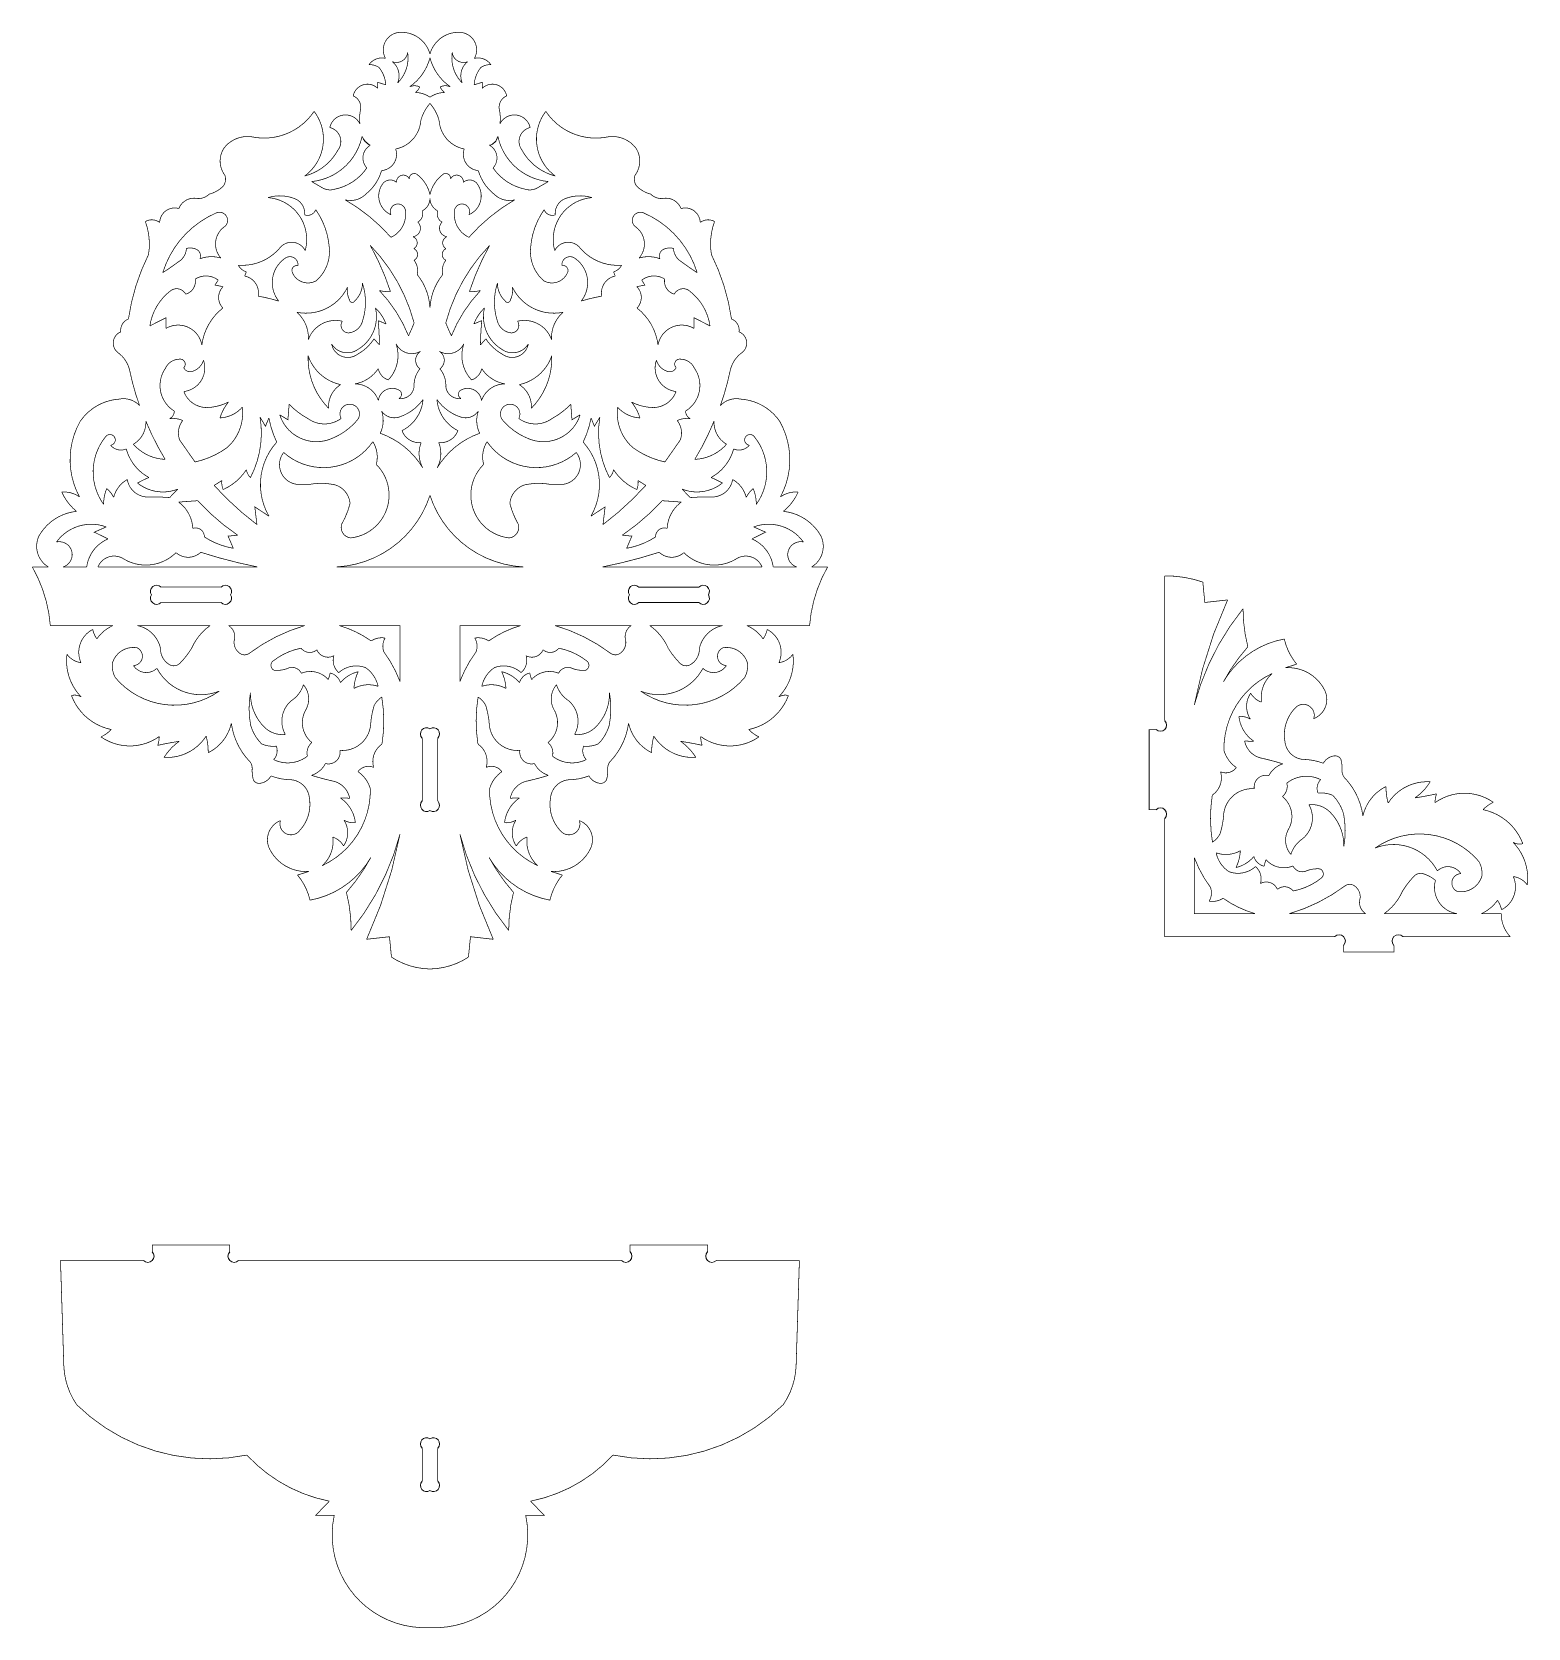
# Model space of a CAD drawing. Header units: millimetres. Extents: x 0 to 386, y -170 to 242.
import ezdxf

# ---------------------------------------------------------------- set-up
doc = ezdxf.new("R2010")
doc.units = ezdxf.units.MM
doc.linetypes.add('K5LT32769', pattern=[0])
doc.layers.get('0').update_dxf_attribs({"color": 1, "true_color": 0xff0000})

msp = doc.modelspace()

# ---------------------------------------------------------------- linework, layer by layer
at = {"color": 30, "linetype": 'K5LT32769', "lineweight": 18, "true_color": 0xff8000}
for p, q in [((172.13, 98.61), (156.62, 98.61)), ((156.62, 94.61), (172.13, 94.61)), ((288.42, 61.83), (288.42, 41.13))]:
    msp.add_line(p, q, dxfattribs=at)
at = {"color": 30, "linetype": 'K5LT32769', "true_color": 0xff8000, "const_width": 0.18}
for points in [[(17.73, 59.93, 0.097053), (20.38, 61.83, -0.258055), (10.12, 70.61, -0.201445), (12.63, 70.25, -0.22903), (8.96, 81.28, 0.207987), (12.57, 79.1, -0.39716), (15.61, 87.67, 0.10346), (16.67, 85.24, -0.137763), (20.83, 88.68), (4.66, 88.68, 0.110661), (0, 103.82), (4.12, 103.82, -0.381794), (1.72, 111.81, -0.242844), (11.43, 118.17, -0.12022), (7.63, 123.14, -0.177614), (12.19, 121.91, -0.257697), (12.37, 141.41, -0.230221), (22.44, 147.15, -0.259752), (27.71, 145.47, -0.035292), (25.21, 154.29, 0.194851), (22.06, 159.2, -0.266181), (20.94, 162.09, -0.266181), (22.86, 164.51, -0.346315), (24.83, 167.84, -0.079944), (30.02, 184.49, 0.128475), (29.2, 193, -0.304773), (32.9, 192.76, -0.230599), (34.49, 195.77, -0.230599), (37.84, 196.36, -0.333458), (42.18, 199.02, 0.250239), (45.65, 200.06, 0.135536), (49.38, 202.21, 0.229815), (49.73, 204.96, -0.321061), (49.56, 212.05, -0.263763), (56.6, 214.89, 0.307483), (72.77, 221.45, -0.201568), (75.06, 212.6, -0.201568), (70.34, 204.76, 0.206341), (78.93, 211.45, 0.253839), (79.46, 214.94, 0.253839), (76.82, 217.28, -0.317847), (80.38, 220.5, -0.317847), (84.6, 218.23, -0.089249), (84.81, 222.13, 0.334606), (82.87, 225.44, -0.275441), (85.44, 228.31, -0.275441), (89.18, 227.41), (89.18, 228.96), (91.28, 228.3, 0.152628), (89.57, 232.75, 0.174044), (86.95, 233.5, -0.311054), (91.21, 235.14, -0.259738), (91.21, 239.54, -0.259738), (94.95, 241.86, -0.351994), (102.69, 236.26, -0.351994), (110.42, 241.86, -0.259738), (114.17, 239.54, -0.259738), (114.17, 235.14, -0.311054), (118.42, 233.5, 0.174044), (115.8, 232.75, 0.152628), (114.09, 228.3), (116.19, 228.96), (116.19, 227.41, -0.275441), (119.94, 228.31, -0.275441), (122.5, 225.44, 0.334606), (120.56, 222.13, -0.089249), (120.77, 218.23, -0.317847), (125, 220.5, -0.317847), (128.55, 217.28, 0.253839), (125.92, 214.94, 0.253839), (126.44, 211.45, 0.206341), (135.03, 204.76, -0.201568), (130.31, 212.6, -0.201568), (132.6, 221.45, 0.307483), (148.78, 214.89, -0.263763), (155.81, 212.05, -0.321061), (155.64, 204.96, 0.229815), (155.99, 202.21, 0.135536), (159.73, 200.06, 0.250239), (163.19, 199.02, -0.333458), (167.53, 196.36, -0.230599), (170.88, 195.77, -0.230599), (172.48, 192.76, -0.304773), (176.17, 193, 0.128475), (175.36, 184.49, -0.079944), (180.55, 167.84, -0.346315), (182.51, 164.51, -0.266181), (184.44, 162.09, -0.266181), (183.32, 159.2, 0.194851), (180.16, 154.29, -0.035292), (177.67, 145.47, -0.259752), (182.93, 147.15, -0.230221), (193, 141.41, -0.257697), (193.19, 121.91, -0.177614), (197.75, 123.14, -0.12022), (193.95, 118.17, -0.242844), (203.65, 111.81, -0.381794), (201.26, 103.82), (205.37, 103.82, 0.110661), (200.71, 88.68), (184.54, 88.68, -0.137763), (188.71, 85.24, 0.10346), (189.77, 87.67, -0.39716), (192.8, 79.1, 0.207987), (196.41, 81.28, -0.22903), (192.74, 70.25, -0.201445), (195.26, 70.61, -0.258055), (184.99, 61.83, 0.097053), (187.64, 59.93, -0.31743), (172.6, 60.02, 0.084944), (172.98, 57.75, 0.018105), (167.41, 58.79, -0.102493), (171.34, 54.64, -0.273723), (160.48, 60.13, 0.069412), (159.93, 55.85, -0.225128), (153.97, 63.44, -0.162222), (149.07, 53.41, 0.1474), (148.58, 51.81, -0.088905), (148.27, 48.81, -0.329751), (146.43, 47.96, -0.229258), (143.74, 49.85, -0.090743), (138.3, 48.84, 0.348228), (133.82, 44.18, 0.248027), (136.72, 35.34, 0.33759), (140.13, 35.1, 0.33759), (141.27, 38.32, -0.210664), (144.3, 35.27, -0.210664), (144.09, 30.98, -0.302946), (133.96, 25.18), (136.87, 24.26, 0.116235), (133.66, 17.77, -0.219144), (117.95, 28.8, 0.056779), (124.26, 19.77, 0.064607), (123.02, 9.94, -0.106098), (110.42, 34.81, 0.061552), (119.03, 7.67), (113.15, 8.33), (112.62, 3.06, -0.142296), (102.69, 0, -0.142296), (92.75, 3.06), (92.23, 8.33), (86.34, 7.67, 0.061552), (94.95, 34.81, -0.106098), (82.35, 9.94, 0.064607), (81.12, 19.77, 0.056779), (87.43, 28.8, -0.219144), (71.72, 17.77, 0.116235), (68.5, 24.26), (71.41, 25.18, -0.302946), (61.28, 30.98, -0.210664), (61.08, 35.27, -0.210664), (64.1, 38.32, 0.33759), (65.24, 35.1, 0.33759), (68.65, 35.34, 0.248027), (71.55, 44.18, 0.348228), (67.08, 48.84, -0.090743), (61.63, 49.85, -0.229258), (58.94, 47.96, -0.329751), (57.1, 48.81, -0.088905), (56.79, 51.81, 0.1474), (56.3, 53.41, -0.162222), (51.4, 63.44, -0.225128), (45.44, 55.85, 0.069412), (44.9, 60.13, -0.273723), (34.04, 54.64, -0.102493), (37.96, 58.79, 0.018105), (32.39, 57.75, 0.084944), (32.78, 60.02, -0.31743)], [(94.35, 228.79, 0.334403), (92.98, 234.28, 0.232765), (95.54, 234.5, 0.232765), (96.93, 236.67, -0.238773)], [(102.69, 225.12, 0.146489), (98.89, 226.34, 0.176084), (100.02, 227.79, 0.208097), (97.46, 227.81, 0.177744), (102.69, 235.27, 0.177744), (107.92, 227.81, 0.208097), (105.35, 227.79, 0.176084), (106.49, 226.34, 0.146489)], [(111.02, 228.79, -0.238773), (108.44, 236.67, 0.232765), (109.83, 234.5, 0.232765), (112.4, 234.28, 0.334403)], [(80.78, 198.62, -0.08201), (92.62, 188.93, 0.318053), (96.38, 195.45, 0.230353), (95.72, 197.04, 0.230353), (94.06, 197.5, 0.230353), (92.68, 196.49, 0.230353), (92.62, 194.77, -0.234063), (89.61, 198.36, -0.234063), (90.63, 202.93, -0.410967), (94.06, 203.12, -0.358728), (95.34, 204.93, -0.358728), (97.36, 204.02, -0.284318), (97.95, 205.21, -0.284318), (99.29, 205.22, -0.182251), (102.69, 199.94, -0.182251), (106.09, 205.22, -0.284318), (107.42, 205.21, -0.284318), (108.01, 204.02, -0.358728), (110.03, 204.93, -0.358728), (111.31, 203.12, -0.410967), (114.74, 202.93, -0.234063), (115.77, 198.36, -0.234063), (112.75, 194.77, 0.230353), (112.7, 196.49, 0.230353), (111.31, 197.5, 0.230353), (109.65, 197.04, 0.230353), (109, 195.45, 0.318053), (112.75, 188.93, -0.08201), (124.59, 198.62, -0.265545), (119.32, 200.02, -0.159718), (115.18, 206.16, -0.231808), (112, 208.05, -0.231808), (111.54, 211.73, -0.339231), (105.05, 219.08, 0.114039), (102.69, 223.52, 0.114039), (100.32, 219.08, -0.339231), (93.83, 211.73, -0.231808), (93.38, 208.05, -0.231808), (90.19, 206.16, -0.159718), (86.06, 200.02, -0.265545)], [(58.33, 173.74, -0.031199), (63.63, 172.47, -0.210301), (62.06, 178.41, -0.210301), (65.37, 183.58, -0.288274), (67.6, 183.63, -0.288274), (68.61, 181.65, 0.243194), (67.43, 181.28, 0.243194), (67.05, 180.11, 0.22211), (69.61, 177.44, 0.22211), (73.31, 177.7, 0.244993), (76.69, 186.3, 0.134727), (73.19, 196.07, -0.414384), (70.34, 194.73, 0.297858), (68.19, 198.73, 0.182521), (60.86, 199.18, -0.224112), (68.9, 194.6, -0.224112), (70.47, 185.49, 0.249169), (67.5, 187.62, 0.249169), (64.07, 186.35, -0.245014), (53.2, 181.73, 0.204768), (55.27, 180.02), (54.85, 178.93, -0.412016)], [(102.69, 170.73, -0.158284), (105.99, 179.32, -0.228969), (106.8, 183.01, -0.292002), (105.87, 184.52, -0.292002), (106.85, 186, -0.292743), (105.98, 187.63, -0.292743), (107.1, 189.09, -0.290886), (105.27, 190.57, -0.290886), (105.82, 192.85, -0.362232), (104.68, 195.75, -0.280034), (102.69, 199, -0.280034), (100.69, 195.75, -0.362232), (99.55, 192.85, -0.290886), (100.11, 190.57, -0.290886), (98.28, 189.09, -0.292743), (99.39, 187.63, -0.292743), (98.52, 186, -0.292002), (99.51, 184.52, -0.292002), (98.58, 183.01, -0.228969), (99.39, 179.32, -0.158284)], [(132.07, 177.7, 0.22211), (135.76, 177.44, 0.22211), (138.32, 180.11, 0.243194), (137.94, 181.28, 0.243194), (136.76, 181.65, -0.288274), (137.78, 183.63, -0.288274), (140.01, 183.58, -0.210301), (143.32, 178.41, -0.210301), (141.74, 172.47, -0.031199), (147.05, 173.74, -0.412016), (150.52, 178.93), (150.11, 180.02, 0.204768), (152.18, 181.73, -0.245014), (141.3, 186.35, 0.249169), (137.87, 187.62, 0.249169), (134.9, 185.49, -0.224112), (136.48, 194.6, -0.224112), (144.51, 199.18, 0.182521), (137.19, 198.73, 0.297858), (135.03, 194.73, -0.414384), (132.18, 196.07, 0.134727), (128.68, 186.3, 0.244993)], [(33.7, 179.81, -0.219978), (47.52, 195.24, -0.358782), (50.08, 194.46, -0.358782), (49.8, 191.79, 0.218344), (47.37, 187.94, 0.218344), (48.69, 183.58, 0.162697), (43.28, 183.39, 0.205035), (43.29, 184.87, 0.205035), (42.23, 185.89, 0.1672), (39.8, 186.05, -0.253729), (37.73, 182.6, -0.019389)], [(156.68, 183.58, 0.218344), (158.01, 187.94, 0.218344), (155.57, 191.79, -0.358782), (155.29, 194.46, -0.358782), (157.85, 195.24, -0.219978), (171.68, 179.81, -0.019389), (167.65, 182.6, -0.253729), (165.57, 186.05, 0.1672), (163.15, 185.89, 0.205035), (162.08, 184.87, 0.205035), (162.09, 183.39, 0.162697)], [(97.15, 163.5, 0.014716), (98.6, 166.82, 0.128308), (87.28, 186.84, -0.048352), (92.49, 174.92, -0.070992), (89.65, 175.17, -0.094617)], [(108.22, 163.5, -0.094617), (115.73, 175.17, -0.070992), (112.88, 174.92, -0.048352), (118.09, 186.84, 0.128308), (106.77, 166.82, 0.014716)], [(30.37, 166.05, -0.197794), (35.74, 175.14, -0.22226), (37.88, 175.59, -0.22226), (39.6, 174.25, 0.382807), (42.08, 178.15, -0.314386), (48, 177.88), (47.19, 176.59), (49.27, 176.19, 0.409728), (49.22, 170.67, 0.198882), (43.79, 161.13, 0.245957), (40.26, 165.7, 0.245957), (34.5, 165.4), (34.5, 168.16)], [(161.58, 161.13, -0.245957), (165.11, 165.7, -0.245957), (170.88, 165.4), (170.88, 168.16), (175, 166.05, 0.197794), (169.63, 175.14, 0.22226), (167.5, 175.59, 0.22226), (165.78, 174.25, -0.382807), (163.29, 178.15, 0.314386), (157.37, 177.88), (158.18, 176.59), (156.1, 176.19, -0.409728), (156.15, 170.67, -0.198882)], [(80.07, 167.26, 0.383725), (71.29, 162.53, 0.230342), (68.33, 169.57, 0.342088), (81.41, 176.05, 0.155863), (81.91, 172.79, 0.337252), (82.5, 172.13, 0.337252), (83.28, 172.52, 0.209378), (85.25, 177.09, -0.159183), (85.29, 167.36, -0.317069), (81.7, 164.25, -0.282122), (79.97, 165.26, -0.282122)], [(120.08, 167.36, 0.317069), (123.67, 164.25, 0.282122), (125.41, 165.26, 0.282122), (125.3, 167.26, -0.383725), (134.08, 162.53, -0.230342), (137.05, 169.57, -0.342088), (123.96, 176.05, -0.155863), (123.46, 172.79, -0.337252), (122.88, 172.13, -0.337252), (122.09, 172.52, -0.209378), (120.12, 177.09, 0.159183)], [(77.3, 161.38, 0.257597), (79.89, 158.21, 0.257597), (83.96, 158.72, 0.123664), (88.25, 162.71), (89.65, 161.13, 0.019834), (89.32, 167.42), (91.34, 166.57, 0.109744), (88.62, 170.69, -0.328604), (84.02, 159.93, -0.205645), (80.35, 159.21, -0.205645)], [(115.72, 161.13, -0.019834), (116.06, 167.42), (114.03, 166.57, -0.109744), (116.76, 170.69, 0.328604), (121.36, 159.93, 0.205645), (125.03, 159.21, 0.205645), (128.08, 161.38, -0.257597), (125.48, 158.21, -0.257597), (121.42, 158.72, -0.123663), (117.12, 162.71)], [(83.33, 151.08, -0.318365), (89.37, 146.8, -0.259813), (91.46, 149.61, -0.259813), (94.95, 149.31, -0.241454), (95.33, 148.24, -0.241454), (94.68, 147.31, 0.203192), (97.28, 148.01, 0.203192), (98.58, 150.35, -0.186714), (100.11, 154.98, -0.248354), (98.99, 157.27, -0.248354), (100.25, 159.48, -0.205703), (96.68, 159.09, -0.205703), (93.93, 161.42, -0.280952), (91.93, 152.1, -0.268249), (89.33, 155.02, -0.206623)], [(106.79, 150.35, 0.186714), (105.26, 154.98, 0.248354), (106.38, 157.27, 0.248354), (105.12, 159.48, 0.205703), (108.7, 159.09, 0.205703), (111.44, 161.42, 0.280952), (113.44, 152.1, 0.268249), (116.05, 155.02, 0.206623), (122.04, 151.08, 0.318365), (116, 146.8, 0.259813), (113.91, 149.61, 0.259813), (110.42, 149.31, 0.241454), (110.05, 148.24, 0.241454), (110.69, 147.31, -0.203192), (108.1, 148.01, -0.203192)], [(42.02, 130.92, 0.103724), (50.28, 134.61, 0.250691), (54.23, 145.07, -0.20273), (48.47, 142.29, -0.098961), (50.64, 146.38, -0.113162), (45.04, 144.97, -0.313169), (39.14, 149.11, 0.226998), (43.61, 151.93, 0.226998), (44.21, 157.19, -0.249588), (41.38, 154.32, -0.390677), (39.12, 155.26, 0.318282), (39.36, 156.75, 0.318282), (38.04, 157.47, 0.292196), (34.4, 155.12, 0.206894), (33.14, 149.1, 0.206894), (36.66, 144.07, -0.298088), (35.47, 142.11, -0.142708), (38.84, 141.62, 0.260481), (38.06, 136.59)], [(76.5, 144.8, -0.206185), (71.23, 158.33, 0.262711), (79.62, 150.89, 0.272108)], [(128.88, 144.8, 0.272108), (125.76, 150.89, 0.262711), (134.14, 158.33, -0.206185)], [(163.36, 130.92), (167.32, 136.59, 0.260481), (166.53, 141.62, -0.142708), (169.9, 142.11, -0.298088), (168.71, 144.07, 0.206894), (172.23, 149.1, 0.206894), (170.98, 155.12, 0.292196), (167.33, 157.47, 0.318282), (166.01, 156.75, 0.318282), (166.26, 155.26, -0.390677), (163.99, 154.32, -0.249588), (161.16, 157.19, 0.226998), (161.77, 151.93, 0.226998), (166.24, 149.11, -0.313169), (160.34, 144.97, -0.113162), (154.73, 146.38, -0.098961), (156.91, 142.29, -0.20273), (151.14, 145.07, 0.250691), (155.1, 134.61, 0.103724)], [(63.9, 143.09), (66.01, 141.82), (66.33, 145.81, 0.076008), (71.14, 142.15, 0.32848), (79.75, 142.15, -0.275243), (79.89, 144.72, -0.275243), (82.21, 145.82, -0.275243), (84.29, 144.3, -0.275243), (83.94, 141.75, -0.124694), (77.15, 136.9, -0.210003), (69.17, 137.09, -0.210003)], [(89.84, 138.33, 0.200104), (90.21, 144.03, 0.347566), (94.95, 142.59, 0.15557), (100.9, 147.04, -0.263214), (95.47, 139.01, 0.342518), (100.42, 135.92, 0.22401), (100.82, 129.41, 0.174366)], [(109.9, 139.01, -0.263214), (104.48, 147.04, 0.15557), (110.42, 142.59, 0.347566), (115.17, 144.03, 0.200104), (115.53, 138.33, 0.174366), (104.56, 129.41, 0.22401), (104.96, 135.92, 0.342518)], [(121.43, 141.75, -0.275243), (121.09, 144.3, -0.275243), (123.16, 145.82, -0.275243), (125.48, 144.72, -0.275243), (125.62, 142.15, 0.32848), (134.23, 142.15, 0.076008), (139.05, 145.81), (139.36, 141.82), (141.47, 143.09, -0.210003), (136.2, 137.09, -0.210003), (128.22, 136.9, -0.124694)], [(26.1, 135.5, 0.279807), (29.33, 141.46, 0.03973), (34.31, 131.59, -0.206352)], [(46.94, 124.88, 0.046854), (58.01, 114.75), (57.46, 119.32), (61.11, 116.93, -0.325982), (63.13, 136.04, -0.066509), (61.09, 142.3), (60.22, 140.14), (58.82, 142.48, -0.16243), (56.33, 126.88, -0.149556), (55.28, 128.91, -0.143137), (49.29, 123.79, -0.128421), (48.96, 126.13, -0.019073)], [(144.26, 116.93, 0.325982), (142.25, 136.04, 0.066509), (144.29, 142.3), (145.15, 140.14), (146.56, 142.48, 0.16243), (149.04, 126.88, 0.149557), (150.09, 128.91, 0.143137), (156.09, 123.79, 0.128421), (156.42, 126.13, 0.019073), (158.43, 124.88, -0.046854), (147.37, 114.75), (147.91, 119.32)], [(171.07, 131.59, 0.03973), (176.04, 141.46, 0.279807), (179.27, 135.5, -0.206352)], [(18.42, 119.97, -0.10028), (19.22, 124.05, -0.100498), (21.02, 121.79, -0.206029), (24.53, 126.39, 0.363806), (29.78, 121.87, -0.024279), (35.47, 121.73), (37.6, 123.91, -0.26915), (27.16, 125.48, -0.026107), (30.1, 126.91, -0.203519), (24.26, 134.28, -0.335632), (20.23, 135.24, 0.25333), (21.3, 136.02, 0.25333), (21.23, 137.34, 0.25333), (20.08, 138, 0.25333), (18.9, 137.41, 0.337189)], [(82.27, 111.31, 0.288637), (91.53, 118.74, 0.288637), (88.82, 130.29, 0.210288), (87.94, 136.15, -0.214809), (77.06, 129.57, -0.214809), (64.91, 133.37, 0.293964), (64.43, 127.84, 0.293964), (69.25, 125.11, 0.002256), (71.51, 125.12, -0.10139), (78.23, 125, -0.304903), (82.05, 120.18, -0.068434), (79.86, 114.79, 0.222739), (80.25, 112.48, 0.222739)], [(125.52, 114.79, -0.222739), (125.12, 112.48, -0.222739), (123.1, 111.31, -0.288637), (113.85, 118.74, -0.288637), (116.55, 130.29, -0.210288), (117.43, 136.15, 0.214809), (128.32, 129.57, 0.214809), (140.46, 133.37, -0.293964), (140.95, 127.84, -0.293964), (136.12, 125.11, -0.002256), (133.86, 125.12, 0.10139), (127.14, 125, 0.304903), (123.32, 120.18, 0.068434)], [(167.77, 123.91), (169.91, 121.73, -0.024279), (175.59, 121.87, 0.363806), (180.84, 126.39, -0.206029), (184.35, 121.79, -0.100498), (186.15, 124.05, -0.10028), (186.95, 119.97, 0.337189), (186.47, 137.41, 0.25333), (185.29, 138, 0.25333), (184.15, 137.34, 0.25333), (184.08, 136.02, 0.25333), (185.15, 135.24, -0.335632), (181.11, 134.28, -0.203519), (175.28, 126.91, -0.026107), (178.21, 125.48, -0.26915)], [(41.45, 113.77, -0.245016), (43.52, 113.44, -0.245016), (44.43, 111.56, 0.100634), (51.9, 108.63), (50.56, 111.77), (53.03, 112.02, -0.059844), (42.73, 120.92), (37.79, 120.56, -0.22609)], [(102.69, 103.82), (126.78, 103.82, -0.310492), (102.69, 122.29, -0.310492), (78.6, 103.82)], [(153.48, 108.63), (154.82, 111.77), (152.35, 112.02, 0.059844), (162.64, 120.92), (167.58, 120.56, 0.22609), (163.93, 113.77, 0.245016), (161.86, 113.44, 0.245016), (160.94, 111.56, -0.100634)], [(7.97, 103.82, 0.401626), (10.19, 107.86, 0.401626), (6.25, 110.25, -0.336962), (19.1, 114.15), (16.01, 112.79), (19.56, 111.06, 0.263061), (14.05, 103.82)], [(197.4, 103.82, -0.401626), (195.19, 107.86, -0.401626), (199.13, 110.25, 0.336962), (186.27, 114.15), (189.36, 112.79), (185.82, 111.06, -0.263061), (191.32, 103.82)], [(16.95, 103.82), (58.12, 103.82, -0.029288), (43.51, 107.6, -0.386805), (37.12, 107.5, -0.339141), (23.74, 105.8, 0.228044), (19.86, 106.44, 0.228044)], [(181.64, 105.8, -0.339141), (168.25, 107.5, -0.386805), (161.87, 107.6, -0.029288), (147.25, 103.82), (188.43, 103.82, 0.228044), (185.51, 106.44, 0.228044)], [(33.12, 82.76, 0.296929), (27.14, 88.68), (45.92, 88.68, 0.136058), (41.13, 82.78, -0.058287), (38.09, 78.9, -0.253329), (35.93, 78.35, -0.311936)], [(52.14, 84.79, 0.341424), (50.69, 88.68), (70.37, 88.68, 0.089048), (56.14, 81.58, -0.244154), (54.12, 81.21, -0.330412)], [(94.95, 74.23, 0.068472), (90.77, 81.91, -0.225804), (91.1, 85.45, 0.192021), (87.51, 84.71, 0.084142), (79.26, 88.68), (94.95, 88.68)], [(110.42, 74.23), (110.42, 88.68), (126.12, 88.68, 0.084142), (117.86, 84.71, 0.192021), (114.27, 85.45, -0.225804), (114.6, 81.91, 0.068472)], [(135, 88.68, -0.089048), (149.24, 81.58, 0.244154), (151.26, 81.21, 0.330412), (153.24, 84.79, -0.341424), (154.68, 88.68)], [(167.28, 78.9, 0.253329), (169.44, 78.35, 0.311936), (172.25, 82.76, -0.296929), (178.24, 88.68), (159.46, 88.68, -0.136058), (164.24, 82.78, 0.058287)], [(21.44, 75.23, 0.388453), (48.27, 71.74, -0.383718), (32.19, 77.64, -0.222714), (28.99, 76.57, -0.222714), (26.13, 78.35, 0.347546), (28.39, 80.28, 0.347546), (27.04, 82.94, 0.381862), (20.7, 78.99, 0.158292)], [(62.49, 77.12, -0.251829), (61.66, 78.18, -0.251829), (62.08, 79.45, -0.121634), (69.41, 82.83, 0.203635), (71.35, 81.75, 0.203635), (73.48, 82.41, 0.209927), (75.34, 80.68, 0.209927), (77.87, 80.89, 0.296707), (79.14, 76.53, -0.282614), (86.06, 77.81, -0.192943), (89.3, 72.99, 0.209643), (83.06, 72.44, -0.098904), (84.16, 76.77, 0.162222), (79.58, 73.94, 0.263258), (76.92, 76.44, -0.031862), (76.43, 74.73, 0.320562), (69.47, 76.37, 0.356383), (66.39, 77.8, -0.128652)], [(116.07, 72.99, -0.192943), (119.32, 77.81, -0.282614), (126.23, 76.53, 0.296707), (127.51, 80.89, 0.209927), (130.04, 80.68, 0.209927), (131.9, 82.41, 0.203635), (134.02, 81.75, 0.203635), (135.97, 82.83, -0.121634), (143.29, 79.45, -0.251829), (143.71, 78.18, -0.251829), (142.88, 77.12, -0.128652), (138.99, 77.8, 0.356383), (135.91, 76.37, 0.320562), (128.94, 74.73, -0.031862), (128.45, 76.44, 0.263258), (125.8, 73.94, 0.162222), (121.21, 76.77, -0.098904), (122.32, 72.44, 0.209643)], [(157.11, 71.74, 0.383718), (173.18, 77.64, 0.222714), (176.38, 76.57, 0.222714), (179.25, 78.35, -0.347546), (176.98, 80.28, -0.347546), (178.34, 82.94, -0.381862), (184.68, 78.99, -0.158292), (183.93, 75.23, -0.388453)], [(320.14, 76.29, 0.296397), (307.7, 56.46, 0.176253), (310.9, 52.02, -0.350335), (306.83, 50.92, -0.325936), (304.7, 44.9, 0.080193), (304.74, 32.75, 0.135748), (306.75, 35.01, 0.059216), (307.67, 40.26, -0.397566), (315.54, 46.53, -0.253114), (316.5, 49.24, -0.253114), (319.29, 49.92, -0.200219), (322.9, 52.97, 0.021095), (317.59, 54.4, -0.31487), (313.04, 58.91, 0.045557), (315.41, 58.81, -0.219503), (311.57, 65.2, -0.158024), (314.52, 64.53, -0.302582), (314.6, 71.2, 0.17677), (317.4, 68.9, -0.251869)], [(62.32, 54.07, 0.294665), (63.01, 57.54, -0.133779), (59.2, 58.13, -0.125966), (56.38, 62.98, -0.088857), (56.33, 71.32, 0.200498), (59.78, 62.59, 0.235971), (65.34, 60.56, -0.358258), (66.87, 69.26, 0.174035), (70.02, 73.39, -0.312442), (70.66, 66.97, 0.372772), (72.2, 58.46, 0.288984), (71.05, 54.96, -0.289201)], [(74.85, 26.68, 0.251869), (77.6, 34.07, -0.17677), (80.39, 31.77, 0.302582), (80.48, 38.44, 0.158024), (83.43, 37.76, 0.219503), (79.58, 44.15, -0.045557), (81.96, 44.06, 0.31487), (77.41, 48.57, -0.021095), (72.09, 50, 0.200219), (75.7, 53.05, 0.253114), (78.5, 53.73, 0.253114), (79.46, 56.44, 0.397566), (87.33, 62.71, -0.059216), (88.25, 67.96, -0.135748), (90.25, 70.22, -0.080193), (90.3, 58.07, 0.325936), (88.16, 52.05, 0.350335), (84.1, 50.95, -0.176253), (87.3, 46.51, -0.296397)], [(130.52, 26.68, -0.296397), (118.07, 46.51, -0.176253), (121.27, 50.95, 0.350335), (117.21, 52.05, 0.325936), (115.08, 58.07, -0.080193), (115.12, 70.22, -0.135748), (117.13, 67.96, -0.059216), (118.05, 62.71, 0.397566), (125.91, 56.44, 0.253114), (126.87, 53.73, 0.253114), (129.67, 53.05, 0.200219), (133.28, 50, -0.021095), (127.97, 48.57, 0.31487), (123.42, 44.06, -0.045557), (125.79, 44.15, 0.219503), (121.94, 37.76, 0.158024), (124.9, 38.44, 0.302582), (124.98, 31.77, -0.17677), (127.78, 34.07, 0.251869)], [(134.32, 54.96, 0.289201), (143.05, 54.07, -0.294665), (142.37, 57.54, 0.133779), (146.17, 58.13, 0.125966), (148.99, 62.98, 0.088857), (149.04, 71.32, -0.200498), (145.6, 62.59, -0.235971), (140.03, 60.56, 0.358258), (138.5, 69.26, -0.174035), (135.35, 73.39, 0.312442), (134.71, 66.97, -0.372772), (133.17, 58.46, -0.288984)], [(338.61, 39.99, -0.088857), (338.66, 31.65, 0.200498), (335.22, 40.38, 0.235971), (329.66, 42.41, -0.358258), (328.12, 33.71, 0.174035), (324.98, 29.58, -0.312442), (324.33, 36, 0.372772), (322.8, 44.51, 0.288984), (323.94, 48.01, -0.289201), (332.68, 48.9, 0.294665), (331.99, 45.42, -0.133779), (335.79, 44.84, -0.125966)], [(373.55, 27.74, -0.158292), (374.3, 23.97, -0.381862), (367.96, 20.03, -0.347546), (366.6, 22.68, -0.347546), (368.87, 24.62, 0.222714), (366.01, 26.4, 0.222714), (362.81, 25.33, 0.383718), (346.73, 31.23, -0.388453)], [(332.5, 25.85, 0.128652), (328.61, 25.17, -0.356383), (325.53, 26.6, -0.320562), (318.56, 28.24, 0.031862), (318.08, 26.53, -0.263258), (315.42, 29.03, -0.162222), (310.83, 26.2, 0.098904), (311.94, 30.52, -0.209643), (305.69, 29.98, 0.192943), (308.94, 25.16, 0.282614), (315.86, 26.44, -0.296707), (317.13, 22.08, -0.209927), (319.66, 22.29, -0.209927), (321.52, 20.56, -0.203635), (323.64, 21.22, -0.203635), (325.59, 20.14, 0.121634), (332.91, 23.51, 0.251829), (333.34, 24.79, 0.251829)], [(315.74, 14.29, -0.084142), (307.49, 18.26, -0.192021), (303.89, 17.52, 0.225804), (304.23, 21.06, -0.068472), (300.05, 28.74), (300.05, 14.29)], [(367.86, 14.29), (349.08, 14.29, 0.136058), (353.86, 20.19, -0.058287), (356.9, 24.07, -0.253329), (359.07, 24.62, -0.106313), (362.32, 22.88, 0.214678), (363.16, 17.34, 0.214678)], [(344.31, 14.29, -0.341424), (342.86, 18.18, 0.330412), (340.88, 21.76, 0.244154), (338.86, 21.39, -0.089048), (324.62, 14.29)]]:
    msp.add_lwpolyline(points, format="xyb", close=True, dxfattribs=at)
for points in [[(85.15, 214.96, -0.326632), (72.13, 203.32), (75.02, 201.65, 0.203541), (78.09, 201.35, 0.194853), (86.4, 206.85, -0.229472), (85.42, 209.98, -0.229472), (87.27, 212.68)], [(118.1, 212.68, -0.229472), (119.95, 209.98, -0.229472), (118.98, 206.85, 0.194853), (127.28, 201.35, 0.203541), (130.36, 201.65), (133.24, 203.32, -0.326632), (120.23, 214.96)], [(292.42, 64.08), (292.42, 101.51, -0.084799), (302.25, 99.91), (302.77, 94.64), (308.65, 95.3, 0.061552), (300.05, 68.16, -0.106098), (312.64, 93.03, 0.064607), (313.88, 83.2, 0.056779), (307.57, 74.17, -0.219144), (323.28, 85.2, 0.116235), (326.5, 78.71), (323.58, 77.79, -0.302946), (333.71, 71.99, -0.210664), (333.92, 67.7, -0.210664), (330.89, 64.65, 0.33759), (329.75, 67.87, 0.33759), (326.34, 67.63, 0.248027), (323.44, 58.79, 0.348228), (327.92, 54.13, -0.090743), (333.36, 53.12, -0.229258), (336.06, 55.01, -0.329751), (337.89, 54.16, -0.088905), (338.2, 51.15, 0.1474), (338.69, 49.56, -0.162222), (343.59, 39.53, -0.225128), (349.55, 47.12, 0.069412), (350.1, 42.84, -0.273723), (360.96, 48.33, -0.102493), (357.04, 44.18, 0.018105), (362.6, 45.22, 0.084944), (362.22, 42.95, -0.31743), (377.26, 43.04, 0.097053), (374.62, 41.14, -0.258055), (384.88, 32.36, -0.201445), (382.37, 32.71, -0.22903), (386.04, 21.69, 0.207987), (382.42, 23.87, -0.39716), (379.39, 15.3, 0.10346), (378.33, 17.72, -0.137763), (374.17, 14.29), (379.3, 14.29, 0.19211), (381.62, 8.35), (353.86, 8.35)], [(176.63, -75.29), (198.08, -75.29), (197.24, -102.32, -0.144363), (193.9, -112.52, -0.248414), (149.97, -125.52, -0.158871), (128.67, -137.42), (132.22, -141.1), (127.41, -141.1, -0.233566), (122.2, -161.69, -0.233566), (102.69, -170.06, -0.233566), (83.17, -161.69, -0.233566), (77.97, -141.1), (73.16, -141.1), (76.7, -137.42, -0.158871), (55.41, -125.52, -0.248414), (11.48, -112.52, -0.144363), (8.14, -102.32), (7.29, -75.29), (28.75, -75.29)]]:
    msp.add_lwpolyline(points, format="xyb", dxfattribs=at)
for points in [[(33.24, 98.61), (48.75, 98.61)], [(48.75, 94.61), (33.24, 94.61)], [(288.42, 61.83), (290.17, 61.83)], [(100.69, 59.59), (100.69, 43.38)], [(104.69, 59.59), (104.69, 43.38)], [(288.42, 41.13), (290.17, 41.13)], [(336.37, 8.35), (292.42, 8.35), (292.42, 38.89)], [(351.62, 6.11), (351.62, 4.35), (338.62, 4.35), (338.62, 6.11)], [(30.99, -73.05), (30.99, -71.29), (50.99, -71.29), (50.99, -73.05)], [(154.38, -73.05), (154.38, -71.29), (174.38, -71.29), (174.38, -73.05)], [(53.24, -75.29), (152.14, -75.29)], [(100.69, -123.74), (100.69, -132.25)], [(104.69, -132.25), (104.69, -123.74)]]:
    msp.add_lwpolyline(points, dxfattribs=at)
at = {"color": 30, "linetype": 'K5LT32769', "lineweight": 18, "true_color": 0xff8000}
for centre, start, end in [((32.12, 97.49), 45, 213.5549), ((49.87, 97.49), 326.4451, 135), ((155.5, 97.49), 45, 213.5549), ((173.26, 97.49), 326.4451, 135), ((32.12, 95.74), 146.4451, 315), ((49.87, 95.74), 225, 33.5549), ((155.5, 95.74), 146.4451, 315), ((173.26, 95.74), 225, 33.5549), ((101.81, 60.71), 56.4451, 225), ((103.56, 60.71), 315, 123.5549), ((291.29, 62.96), 225, 45), ((101.81, 42.26), 135, 303.5549), ((103.56, 42.26), 236.4451, 45), ((291.29, 40.01), 315, 135), ((337.49, 7.23), 315, 135), ((352.74, 7.23), 45, 225), ((29.87, -74.17), 225, 45), ((52.12, -74.17), 135, 315), ((153.26, -74.17), 225, 45), ((175.51, -74.17), 135, 315), ((101.81, -122.62), 56.4451, 225), ((103.57, -122.62), 315, 123.5549), ((101.81, -133.37), 135, 303.5549), ((103.57, -133.37), 236.4451, 45)]:
    msp.add_arc(centre, 1.59, start, end, dxfattribs=at)
for points in [[(85.15, 214.96), (85.37, 214.47), (85.65, 214.04), (85.99, 213.66), (86.35, 213.27), (86.78, 212.95), (87.27, 212.68)], [(120.23, 214.96), (120.06, 214.34), (119.78, 213.84), (119.39, 213.45), (119.05, 213.11), (118.62, 212.85), (118.1, 212.68)]]:
    msp.add_open_spline(points, degree=3, knots=[0, 0, 0, 0, 1, 1, 1, 2, 2, 2, 2], dxfattribs=at)

doc.saveas('drawing.dxf')
